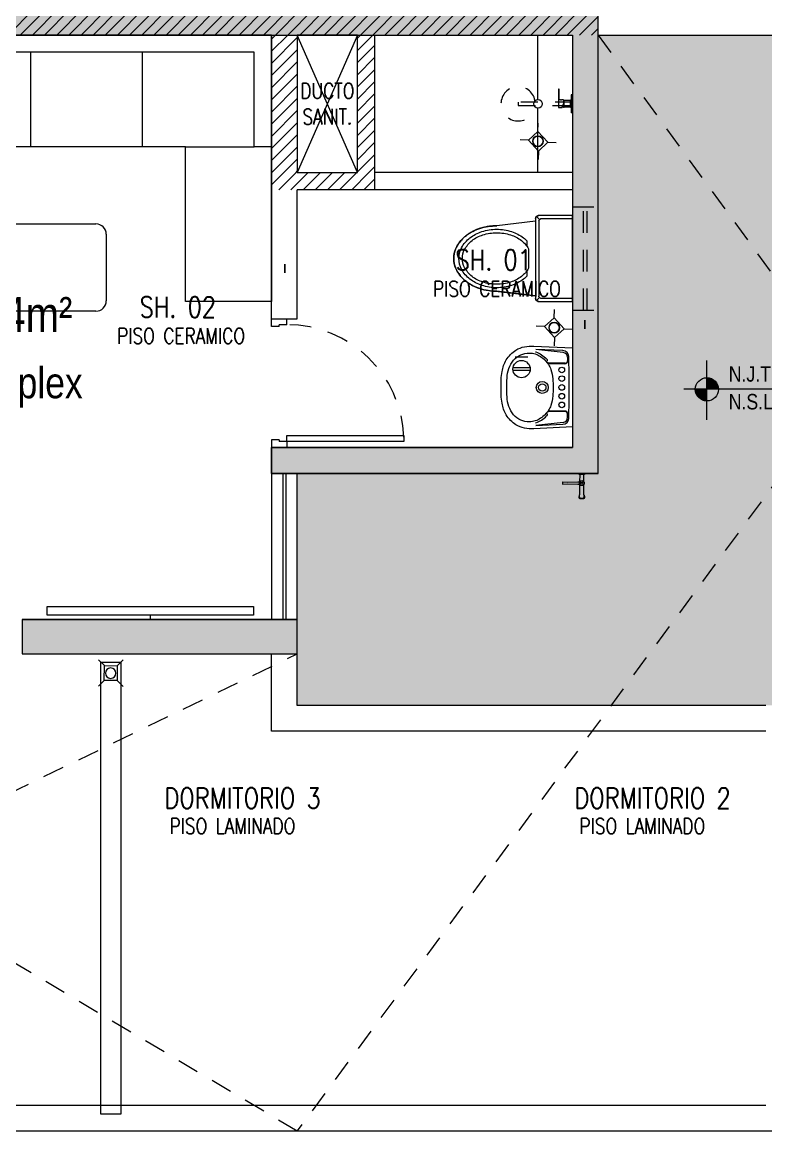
# Model space of a CAD drawing. Header units: millimetres. Extents: x 3738 to 3833, y 1327 to 1657.
# Drawn here: x 3812.22 to 3816.55, y 1382.21 to 1388.66 of the extents above; entities that cross this region are included whole.
import ezdxf
from ezdxf import colors
from ezdxf.entities.mleader import LeaderData, LeaderLine
from ezdxf.enums import TextEntityAlignment as Align
from ezdxf.math import Vec2, Vec3

# ---------------------------------------------------------------- set-up
doc = ezdxf.new("R2010")
doc.units = ezdxf.units.MM
doc.linetypes.add('HIDDEN2', pattern=[0.1875, 0.125, -0.0625])
doc.linetypes.add('X-REF_DP_Arquitectura$0$HIDDEN', pattern=[0.375, 0.25, -0.125])
doc.layers.get('0').update_dxf_attribs({"color": 251, "lineweight": 9})
for name, color, linetype, lineweight in [('A-07', 251, 'Continuous', 13), ('A-EST VIGAS', 251, 'HIDDEN2', 13), ('A-JARDIN', 251, 'Continuous', 13), ('A-LINEAS', 251, 'Continuous', 13), ('A-MOBILIARIO', 251, 'Continuous', 13), ('A-MURO BAJO', 251, 'Continuous', 13), ('A-MUROS', 251, 'Continuous', 13), ('A-NIVELES-NPT', 251, 'Continuous', 13), ('A-NUMERACIONDEP', 251, 'Continuous', 13), ('A-PROYECCIONES', 251, 'HIDDEN2', 13), ('A-SANITARIOS', 251, 'Continuous', 13), ('A-TEXTO-ACABADO PISO', 251, 'Continuous', 13), ('A-TEXTO-AMBIENTE', 251, 'Continuous', 13), ('A-VIDRIOS', 251, 'Continuous', 13), ('A-ÁREA TEXTO', 251, 'Continuous', 13), ('A_20_Estructuras', 251, 'Continuous', 13), ('A_30_DispositivosSanit', 251, 'Continuous', 13), ('A_30_Sanitarios', 251, 'Continuous', 13), ('A_50_TextoAmbiente', 251, 'Continuous', 13), ('A_50_TextoIndicaciones', 251, 'Continuous', 13), ('A_50_Vigas', 251, 'X-REF_DP_Arquitectura$0$HIDDEN', 13), ('A_60_HatchEstructuras', 251, 'Continuous', 13), ('DLP_MURO ALTO', 251, 'Continuous', 13), ('MURO CF 120', 251, 'Continuous', 13), ('MURO CF 60', 251, 'Continuous', 13)]:
    doc.layers.add(name, color=color, linetype=linetype, lineweight=lineweight)
doc.styles.add('R80', font='ARIALN.TTF', dxfattribs={"height": 2.03})
doc.styles.add('R80-100', font='ARIALN.TTF', dxfattribs={"height": 0.2032})
doc.styles.add('ROMANS', font='romans.shx', dxfattribs={"width": 0.8})
pattern_1 = [(45, (-21.67, -43.67528), (-0.03535534, 0.03535534), [])]

# ---------------------------------------------------------------- blocks, each defined once
blk = doc.blocks.new('EF-P13')
at = {"layer": 'A_60_HatchEstructuras'}
h = blk.add_hatch(color=256, dxfattribs=at)
h.dxf.hatch_style = 1
h.paths.add_polyline_path([(44, -3.25), (42.4, -3.25), (42.4, -3.45), (44, -3.45)])
h.paths.add_polyline_path([(44, -10.4), (42.4, -10.4), (42.4, -10.6), (44, -10.6)])
h.paths.add_polyline_path([(40, -5.3), (38.35, -5.3), (38.35, -3.2999), (38.2, -3.2999), (38.2, -6.85), (38.2, -7), (38.2, -10.5501), (38.35, -10.5501), (38.35, -8.55), (40, -8.55), (40, -7.9009), (39.8499, -7.9009), (39.8499, -8.4), (38.35, -8.4), (38.35, -5.45), (39.8499, -5.45), (39.8499, -5.9491), (40, -5.9491)])
h.paths.add_polyline_path([(45.75, -4.3), (43.85, -4.3), (43.85, -4.45), (45.6, -4.45), (45.6, -6.85), (38.4, -6.85), (38.4, -7), (45.6, -7), (45.6, -9.4), (43.85, -9.4), (43.85, -9.55), (45.75, -9.55)])
at = {"elevation": 0}
for points in [[(44.35, -7.8001), (44, -7)], [(44.35, -7), (44, -7.8001)]]:
    blk.add_lwpolyline(points, dxfattribs=at)
at = {"layer": 'A_20_Estructuras'}
for points in [[(45.75, -4.3), (43.85, -4.3), (43.85, -4.45), (45.6, -4.45), (45.6, -6.85), (38.4, -6.85), (38.4, -7), (45.6, -7), (45.6, -9.4), (43.85, -9.4), (43.85, -9.55), (45.75, -9.55)], [(44, -10.4), (42.4, -10.4), (42.4, -10.6), (44, -10.6)]]:
    blk.add_lwpolyline(points, close=True, dxfattribs=at)
at = {"layer": 'A_50_Vigas', "elevation": 0}
blk.add_lwpolyline([(44, -7), (44, -7.8001), (44.35, -7.8001), (44.35, -7)], dxfattribs=at)
at = {"layer": 'A_50_Vigas'}
for points in [[(44, -10.4), (44, -9.55)], [(38.35, -10.4001), (42.4, -10.4001)], [(38.35, -10.5501), (42.4, -10.5501)]]:
    blk.add_lwpolyline(points, dxfattribs=at)
blk = doc.blocks.new('_Dot')
at = {"color": 0, "linetype": 'ByBlock', "lineweight": -2}
blk.add_line((-0.5, 0), (-1, 0), dxfattribs=at)
at = {"color": 0, "linetype": 'ByBlock', "const_width": 0.5}
blk.add_lwpolyline([(-0.25, 0, 1), (0.25, 0, 1)], format="xyb", close=True, dxfattribs=at)
blk = doc.blocks.new('TEXTO AMBIENTES P11')
at = {"layer": 'A-TEXTO-ACABADO PISO', "char_height": 0.09, "attachment_point": 2, "rotation": 359.99998, "style": 'ROMANS'}
for s, insert in [('PISO CERAMICO', (45.1612, -8.4314)), ('PISO CERAMICO', (43.3244, -8.7055)), ('PISO LAMINADO', (43.623, -11.5569)), ('PISO LAMINADO', (46.0069, -11.5569))]:
    blk.add_mtext_dynamic_manual_height_columns(s, width=1.20225, gutter_width=12.5, heights=[0], dxfattribs=dict(at, insert=insert))
at = {"layer": 'A-TEXTO-AMBIENTE', "style": 'ROMANS', "width": 0.8}
for s, p in [('SH. 01', (45.1419, -8.3686)), ('SH. 02', (43.3049, -8.6427)), ('DORMITORIO 3', (43.6816, -11.4999)), ('DORMITORIO 2', (46.0659, -11.4999))]:
    blk.add_text(s, height=0.12, dxfattribs=at).set_placement(p, align=Align.CENTER)
blk = doc.blocks.new('TEXTO DUCTOS PT')
at = {"layer": 'A_50_TextoIndicaciones', "insert": (44.175, -7.4), "char_height": 0.09, "width": 0.4157, "attachment_point": 5, "style": 'ROMANS'}
blk.add_mtext('\\pxsm1,t16;DUCTO SANIT.', dxfattribs=at)
blk = doc.blocks.new('ducha marsano')
at = {"linetype": 'HIDDEN2', "ltscale": 0.5, "extrusion": (-4.9425e-10, -7.91123e-10, -1)}
for p, q in [((-0.01, 0), (0.01, 0)), ((0.01, 0), (0.01, -0.3155)), ((-0.0205, -0.08), (-0.0205, -0.0601)), ((-0.0155, -0.058), (-0.0157, -0.058)), ((-0.01, -0.3155), (-0.01, 0)), ((0.0225, -0.0515), (-0.0001, -0.0515)), ((0.0225, -0.0515), (0.0225, -0.0627)), ((0.021, -0.0815), (-0.019, -0.0815)), ((0.025, -0.0815), (0.021, -0.0815)), ((0.0225, -0.0682), (0.0225, -0.077)), ((0.0225, -0.077), (0.025, -0.077)), ((0.025, -0.077), (0.0771, -0.077)), ((0.0771, -0.0815), (0.025, -0.0815)), ((0.0771, -0.077), (0.0816, -0.077)), ((0.0816, -0.0815), (0.0771, -0.0815)), ((0.0816, -0.077), (0.082, -0.077)), ((0.082, -0.0815), (0.0816, -0.0815)), ((0.082, -0.077), (0.084, -0.077)), ((0.084, -0.0815), (0.082, -0.0815)), ((0.0855, -0.0785), (0.0855, -0.08)), ((0.01, -0.3155), (-0.01, -0.3155))]:
    blk.add_line(p, q, dxfattribs=at)
for centre, radius, start, end in [((-0.0004, -0.0462), 0.02, 323.95812, 354.92979), ((0.0004, -0.0462), 0.02, 185.07021, 195.2705), ((0.019, -0.08), 0.0015, 270, 360), ((-0.084, -0.0785), 0.0015, 90, 180), ((-0.084, -0.08), 0.0015, 180, 270), ((0, -0.3155), 0.1, 95.73917, 84.26083)]:
    blk.add_arc(centre, radius, start, end, dxfattribs=at)
at = {"linetype": 'HIDDEN2', "ltscale": 0.5, "extrusion": (-4.94252e-10, -7.91124e-10, -1)}
blk.add_ellipse((0, -0.0515), major_axis=(-0.0225, -0.0095), ratio=0.001448, start_param=0.425436, end_param=1.567366, dxfattribs=at)
at = {"linetype": 'HIDDEN2', "ltscale": 0.5}
for points, degree in [([(-0.0305, 0), (0, 0), (0.0305, 0)], 2), ([(0.0305, 0), (0.0415, 0), (0.0525, 0)], 2), ([(0.0525, 0), (0.0525, -0.0038), (0.0525, -0.0075)], 2), ([(-0.0525, 0), (-0.0525, -0.0038), (-0.0525, -0.0075)], 2), ([(-0.0525, 0), (-0.0415, 0), (-0.0305, 0)], 2), ([(-0.0525, -0.0075), (-0.0525, -0.0075), (-0.0525, -0.0075)], 2), ([(0.0305, -0.008), (0, -0.008), (-0.0305, -0.008)], 2), ([(-0.0215, -0.008), (-0.0215, -0.0093), (-0.0215, -0.0105)], 2), ([(-0.021, -0.011), (-0.007, -0.011), (0.007, -0.011), (0.021, -0.011)], 3), ([(-0.02, -0.011), (-0.02, -0.0294), (-0.02, -0.0477)], 2), ([(-0.0197, -0.048), (0, -0.048), (0.0197, -0.048)], 2), ([(0.02, -0.011), (0.02, -0.0294), (0.02, -0.0477)], 2), ([(0.0215, -0.008), (0.0215, -0.0093), (0.0215, -0.0105)], 2)]:
    blk.add_open_spline(points, degree=degree, dxfattribs=at)
for points, weights in [([(-0.0525, -0.0075), (-0.0525, -0.0075), (-0.0525, -0.0075)], [1, 0.990847086912, 0.982266230892]), ([(-0.052, -0.008), (-0.0525, -0.008), (-0.0525, -0.0075)], [1, 0.707106781193, 1]), ([(-0.0215, -0.0105), (-0.0215, -0.011), (-0.021, -0.011)], [1, 0.70710678154, 1]), ([(-0.02, -0.0477), (-0.02, -0.048), (-0.0197, -0.048)], [1, 0.707106780138, 1]), ([(0.02, -0.0477), (0.02, -0.048), (0.0197, -0.048)], [1, 0.707106779703, 1]), ([(0.0211, -0.011), (0.0211, -0.011), (0.021, -0.011)], [1, 0.992411795776, 1]), ([(0.052, -0.008), (0.0521, -0.008), (0.0521, -0.008)], [1, 0.992411795771, 1])]:
    blk.add_rational_spline(points, weights, degree=2, dxfattribs=at)
for points, knots in [([(-0.0305, -0.008), (-0.0332, -0.008), (-0.0374, -0.008), (-0.0424, -0.008), (-0.0458, -0.008), (-0.0486, -0.008), (-0.0512, -0.008), (-0.052, -0.008), (-0.052, -0.008)], [0, 0, 0, 0, 8.104572, 12.495263, 16.885954, 21.276645, 25.667336, 33.771908, 33.771908, 33.771908, 33.771908]), ([(0.0225, -0.0682), (0.0225, -0.0682), (0.0225, -0.0682), (0.0225, -0.0679), (0.0224, -0.0677), (0.0224, -0.0672), (0.0224, -0.0669), (0.0223, -0.0662), (0.0223, -0.0658), (0.0223, -0.0652), (0.0223, -0.0648), (0.0224, -0.0641), (0.0224, -0.0638), (0.0224, -0.0633), (0.0225, -0.0631), (0.0225, -0.0628), (0.0225, -0.0627), (0.0225, -0.0627)], [0.4148436, 0.4148436, 0.4148436, 0.4148436, 0.5185541, 0.5185541, 0.6222645, 0.6222645, 0.7259759, 0.7259759, 0.8296873, 0.8296873, 0.9333987, 0.9333987, 1.03711, 1.03711, 1.1408205, 1.1408205, 1.2445309, 1.2445309, 1.2445309, 1.2445309]), ([(0.052, -0.008), (0.052, -0.008), (0.0512, -0.008), (0.0486, -0.008), (0.0458, -0.008), (0.0424, -0.008), (0.0374, -0.008), (0.0332, -0.008), (0.0305, -0.008)], [0, 0, 0, 0, 8.104572, 12.495263, 16.885954, 21.276645, 25.667336, 33.771908, 33.771908, 33.771908, 33.771908])]:
    blk.add_open_spline(points, degree=3, knots=knots, dxfattribs=at)
for points, weights, degree, knots in [([(0.0211, -0.011), (0.0211, -0.011), (0.0211, -0.011), (0.0211, -0.011), (0.0214, -0.0109), (0.0215, -0.0107), (0.0215, -0.0105)], [0.918641037743, 0.918640949346, 0.918640860949, 0.918640772552, 0.789223156395, 0.789223156395, 0.918640772552], 3, [0.1238988, 0.1238988, 0.1238988, 0.1238988, 0.1238993, 0.1238993, 0.1238993, 0.78603, 0.78603, 0.78603, 0.78603]), ([(0.0521, -0.008), (0.0521, -0.008), (0.0521, -0.008), (0.0525, -0.0079), (0.0525, -0.0075)], [0.918641037749, 0.918640905153, 0.918640772558, 0.724517853988, 0.918640772558], 2, [0.1238988, 0.1238988, 0.1238988, 0.1238993, 0.1238993, 0.7860311, 0.7860311, 0.7860311])]:
    blk.add_rational_spline(points, weights, degree=degree, knots=knots, dxfattribs=at)
blk = doc.blocks.new('SIFON JET_PLANTA')
for p, q in [((-0.215, 0.2181, 0), (-0.44, 0.19, 0)), ((-0.215, -0.23, 0), (-0.215, 0.23, 0)), ((-0.2091, 0.2441, 0), (-0.1921, 0.2271, 0)), ((-0.195, 0.25, 0), (0, 0.25, 0)), ((-0.195, -0.22, 0), (-0.195, 0.22, 0)), ((-0.185, 0.23, 0), (0, 0.23, 0)), ((0, 0.25, 0), (0, -0.25, 0)), ((-0.265, 0.0718, 0), (-0.265, 0.1028, 0)), ((-0.255, -0.0562, 0), (-0.255, 0.0562, 0)), ((-0.265, -0.1028, 0), (-0.265, -0.0718, 0)), ((-0.215, -0.2181, 0), (-0.44, -0.19, 0)), ((-0.2091, -0.2441, 0), (-0.1921, -0.2271, 0)), ((0, -0.25, 0), (-0.195, -0.25, 0)), ((0, -0.23, 0), (-0.185, -0.23, 0))]:
    blk.add_line(p, q)
at = {"extrusion": (-2.64698e-23, 6.61744e-24, -1)}
for p, q in [((-0.4322, 0.191, 0), (-0.215, 0.2181, 0)), ((-0.215, 0.2278, 0), (-0.2149, 0.2323, 0)), ((-0.215, 0.2234, 0), (-0.215, 0.2278, 0)), ((-0.215, 0.2181, 0), (-0.215, 0.2234, 0)), ((-0.2149, 0.2323, 0), (-0.2142, 0.2356, 0)), ((-0.2142, 0.2356, 0), (-0.2129, 0.239, 0)), ((-0.2129, 0.239, 0), (-0.211, 0.2419, 0)), ((-0.211, 0.2419, 0), (-0.2091, 0.2441, 0)), ((-0.2091, 0.2441, 0), (-0.2077, 0.2455, 0)), ((-0.2077, 0.2455, 0), (-0.2055, 0.247, 0)), ((-0.2055, 0.247, 0), (-0.2007, 0.2492, 0)), ((-0.2007, 0.2492, 0), (-0.195, 0.25, 0)), ((-0.195, 0.25, 0), (-0.195, 0.25, 0)), ((-0.195, 0.25, 0), (-0.1605, 0.25, 0)), ((-0.1605, 0.25, 0), (-0.0975, 0.25, 0)), ((-0.0975, 0.25, 0), (-0.0323, 0.25, 0)), ((-0.0323, 0.25, 0), (0, 0.25, 0)), ((0, 0.25, 0), (0, -0.25, 0)), ((-0.6251, 0.1276, 0), (-0.6206, 0.1314, 0)), ((-0.6206, 0.1314, 0), (-0.6168, 0.1344, 0)), ((-0.6168, 0.1344, 0), (-0.6106, 0.1389, 0)), ((-0.6106, 0.1389, 0), (-0.6061, 0.142, 0)), ((-0.6061, 0.142, 0), (-0.6, 0.1461, 0)), ((-0.6, 0.1461, 0), (-0.5963, 0.1484, 0)), ((-0.5963, 0.1484, 0), (-0.5908, 0.1517, 0)), ((-0.5908, 0.1517, 0), (-0.5862, 0.1543, 0)), ((-0.5862, 0.1543, 0), (-0.5794, 0.158, 0)), ((-0.5794, 0.158, 0), (-0.5693, 0.1629, 0)), ((-0.5693, 0.1629, 0), (-0.5517, 0.1703, 0)), ((-0.5517, 0.1703, 0), (-0.5465, 0.1722, 0)), ((-0.5465, 0.1722, 0), (-0.5385, 0.1749, 0)), ((-0.5385, 0.1749, 0), (-0.5346, 0.176, 0)), ((-0.5346, 0.176, 0), (-0.5265, 0.1784, 0)), ((-0.5265, 0.1784, 0), (-0.5216, 0.1797, 0)), ((-0.5216, 0.1797, 0), (-0.5148, 0.1813, 0)), ((-0.5148, 0.1813, 0), (-0.5079, 0.1829, 0)), ((-0.5079, 0.1829, 0), (-0.5016, 0.1842, 0)), ((-0.5016, 0.1842, 0), (-0.4865, 0.1867, 0)), ((-0.4865, 0.1867, 0), (-0.4763, 0.188, 0)), ((-0.4763, 0.188, 0), (-0.4726, 0.1884, 0)), ((-0.4726, 0.1884, 0), (-0.4636, 0.1892, 0)), ((-0.4636, 0.1892, 0), (-0.4549, 0.1897, 0)), ((-0.4549, 0.1897, 0), (-0.449, 0.1899, 0)), ((-0.449, 0.1899, 0), (-0.44, 0.19, 0)), ((-0.44, 0.19, 0), (-0.4322, 0.191, 0)), ((-0.6779, 0.0582, 0), (-0.6745, 0.0655, 0)), ((-0.6745, 0.0655, 0), (-0.6722, 0.0699, 0)), ((-0.6745, 0.0655, 0), (-0.6745, 0.0655, 0)), ((-0.6722, 0.0699, 0), (-0.6705, 0.0728, 0)), ((-0.6705, 0.0728, 0), (-0.669, 0.0755, 0)), ((-0.669, 0.0755, 0), (-0.6672, 0.0785, 0)), ((-0.6672, 0.0785, 0), (-0.665, 0.082, 0)), ((-0.665, 0.082, 0), (-0.6634, 0.0845, 0)), ((-0.6634, 0.0845, 0), (-0.6611, 0.088, 0)), ((-0.6611, 0.088, 0), (-0.657, 0.0936, 0)), ((-0.657, 0.0936, 0), (-0.6534, 0.0984, 0)), ((-0.657, 0.0936, 0), (-0.657, 0.0936, 0)), ((-0.6534, 0.0984, 0), (-0.6503, 0.1023, 0)), ((-0.6534, 0.0984, 0), (-0.6534, 0.0984, 0)), ((-0.6503, 0.1023, 0), (-0.6453, 0.108, 0)), ((-0.6453, 0.108, 0), (-0.6386, 0.1152, 0)), ((-0.6386, 0.1152, 0), (-0.6326, 0.121, 0)), ((-0.6326, 0.121, 0), (-0.6299, 0.1235, 0)), ((-0.6299, 0.1235, 0), (-0.6251, 0.1276, 0)), ((-0.69, 0, 0), (-0.6899, 0.0044, 0)), ((-0.6899, 0.0044, 0), (-0.6897, 0.0096, 0)), ((-0.6897, 0.0096, 0), (-0.6893, 0.014, 0)), ((-0.6893, 0.014, 0), (-0.6887, 0.0194, 0)), ((-0.6887, 0.0194, 0), (-0.6881, 0.0236, 0)), ((-0.6881, 0.0236, 0), (-0.6872, 0.0284, 0)), ((-0.6881, 0.0236, 0), (-0.6881, 0.0236, 0)), ((-0.6872, 0.0284, 0), (-0.6867, 0.031, 0)), ((-0.6867, 0.031, 0), (-0.6855, 0.0361, 0)), ((-0.6855, 0.0361, 0), (-0.6838, 0.0421, 0)), ((-0.6855, 0.0361, 0), (-0.6855, 0.0361, 0)), ((-0.6838, 0.0421, 0), (-0.6819, 0.048, 0)), ((-0.6838, 0.0421, 0), (-0.6838, 0.0421, 0)), ((-0.6819, 0.048, 0), (-0.6804, 0.0521, 0)), ((-0.6804, 0.0521, 0), (-0.6793, 0.0547, 0)), ((-0.6793, 0.0547, 0), (-0.6779, 0.0582, 0)), ((-0.6899, -0.0065, 0), (-0.69, 0, 0)), ((-0.6896, -0.0111, 0), (-0.6899, -0.0065, 0)), ((-0.6891, -0.0164, 0), (-0.6896, -0.0111, 0)), ((-0.6881, -0.0232, 0), (-0.6891, -0.0164, 0)), ((-0.6876, -0.0264, 0), (-0.6881, -0.0232, 0)), ((-0.687, -0.0296, 0), (-0.6876, -0.0264, 0)), ((-0.6864, -0.0321, 0), (-0.687, -0.0296, 0)), ((-0.6855, -0.0361, 0), (-0.6864, -0.0321, 0)), ((-0.6838, -0.0419, 0), (-0.6855, -0.0361, 0)), ((-0.6827, -0.0457, 0), (-0.6838, -0.0419, 0)), ((-0.6814, -0.0492, 0), (-0.6827, -0.0457, 0)), ((-0.6803, -0.0522, 0), (-0.6814, -0.0492, 0)), ((-0.6792, -0.0551, 0), (-0.6803, -0.0522, 0)), ((-0.6779, -0.0581, 0), (-0.6792, -0.0551, 0)), ((-0.677, -0.0602, 0), (-0.6779, -0.0581, 0)), ((-0.6751, -0.0642, 0), (-0.677, -0.0602, 0)), ((-0.6722, -0.0699, 0), (-0.6751, -0.0642, 0)), ((-0.6706, -0.0727, 0), (-0.6722, -0.0699, 0)), ((-0.6679, -0.0774, 0), (-0.6706, -0.0727, 0)), ((-0.6646, -0.0826, 0), (-0.6679, -0.0774, 0)), ((-0.6623, -0.0862, 0), (-0.6646, -0.0826, 0)), ((-0.6599, -0.0897, 0), (-0.6623, -0.0862, 0)), ((-0.6554, -0.0958, 0), (-0.6599, -0.0897, 0)), ((-0.6494, -0.1032, 0), (-0.6554, -0.0958, 0)), ((-0.6458, -0.1074, 0), (-0.6494, -0.1032, 0)), ((-0.64, -0.1137, 0), (-0.6458, -0.1074, 0)), ((-0.6379, -0.1158, 0), (-0.64, -0.1137, 0)), ((-0.6347, -0.119, 0), (-0.6379, -0.1158, 0)), ((-0.6335, -0.1201, 0), (-0.6347, -0.119, 0)), ((-0.6347, -0.119, 0), (-0.6347, -0.119, 0)), ((-0.6318, -0.1217, 0), (-0.6335, -0.1201, 0)), ((-0.6305, -0.123, 0), (-0.6318, -0.1217, 0)), ((-0.6318, -0.1217, 0), (-0.6318, -0.1217, 0)), ((-0.6288, -0.1244, 0), (-0.6305, -0.123, 0)), ((-0.6276, -0.1255, 0), (-0.6288, -0.1244, 0)), ((-0.6262, -0.1268, 0), (-0.6276, -0.1255, 0)), ((-0.6245, -0.1281, 0), (-0.6262, -0.1268, 0)), ((-0.6235, -0.1291, 0), (-0.6245, -0.1281, 0)), ((-0.6245, -0.1281, 0), (-0.6245, -0.1281, 0)), ((-0.6223, -0.13, 0), (-0.6235, -0.1291, 0)), ((-0.6215, -0.1307, 0), (-0.6223, -0.13, 0)), ((-0.6204, -0.1315, 0), (-0.6215, -0.1307, 0)), ((-0.6193, -0.1324, 0), (-0.6204, -0.1315, 0)), ((-0.6179, -0.1335, 0), (-0.6193, -0.1324, 0)), ((-0.6168, -0.1344, 0), (-0.6179, -0.1335, 0)), ((-0.6153, -0.1355, 0), (-0.6168, -0.1344, 0)), ((-0.6142, -0.1363, 0), (-0.6153, -0.1355, 0)), ((-0.612, -0.1379, 0), (-0.6142, -0.1363, 0)), ((-0.6086, -0.1403, 0), (-0.612, -0.1379, 0)), ((-0.607, -0.1415, 0), (-0.6086, -0.1403, 0)), ((-0.6058, -0.1422, 0), (-0.607, -0.1415, 0)), ((-0.6039, -0.1435, 0), (-0.6058, -0.1422, 0)), ((-0.602, -0.1448, 0), (-0.6039, -0.1435, 0)), ((-0.6004, -0.1458, 0), (-0.602, -0.1448, 0)), ((-0.5987, -0.1469, 0), (-0.6004, -0.1458, 0)), ((-0.5964, -0.1483, 0), (-0.5987, -0.1469, 0)), ((-0.595, -0.1492, 0), (-0.5964, -0.1483, 0)), ((-0.5936, -0.15, 0), (-0.595, -0.1492, 0)), ((-0.5918, -0.1511, 0), (-0.5936, -0.15, 0)), ((-0.5896, -0.1524, 0), (-0.5918, -0.1511, 0)), ((-0.5871, -0.1538, 0), (-0.5896, -0.1524, 0)), ((-0.5833, -0.1559, 0), (-0.5871, -0.1538, 0)), ((-0.5781, -0.1587, 0), (-0.5833, -0.1559, 0)), ((-0.5759, -0.1598, 0), (-0.5781, -0.1587, 0)), ((-0.5738, -0.1608, 0), (-0.5759, -0.1598, 0)), ((-0.5702, -0.1625, 0), (-0.5738, -0.1608, 0)), ((-0.5675, -0.1637, 0), (-0.5702, -0.1625, 0)), ((-0.5659, -0.1645, 0), (-0.5675, -0.1637, 0)), ((-0.5644, -0.1652, 0), (-0.5659, -0.1645, 0)), ((-0.5614, -0.1664, 0), (-0.5644, -0.1652, 0)), ((-0.5598, -0.1671, 0), (-0.5614, -0.1664, 0)), ((-0.5568, -0.1683, 0), (-0.5598, -0.1671, 0)), ((-0.5543, -0.1693, 0), (-0.5568, -0.1683, 0)), ((-0.551, -0.1706, 0), (-0.5543, -0.1693, 0)), ((-0.5491, -0.1713, 0), (-0.551, -0.1706, 0)), ((-0.5465, -0.1722, 0), (-0.5491, -0.1713, 0)), ((-0.5449, -0.1728, 0), (-0.5465, -0.1722, 0)), ((-0.5428, -0.1735, 0), (-0.5449, -0.1728, 0)), ((-0.5412, -0.174, 0), (-0.5428, -0.1735, 0)), ((-0.5385, -0.1749, 0), (-0.5412, -0.174, 0)), ((-0.5352, -0.1759, 0), (-0.5385, -0.1749, 0)), ((-0.5385, -0.1749, 0), (-0.5385, -0.1749, 0)), ((-0.5321, -0.1768, 0), (-0.5352, -0.1759, 0)), ((-0.5296, -0.1775, 0), (-0.5321, -0.1768, 0)), ((-0.5267, -0.1783, 0), (-0.5296, -0.1775, 0)), ((-0.5238, -0.1791, 0), (-0.5267, -0.1783, 0)), ((-0.5267, -0.1783, 0), (-0.5267, -0.1783, 0)), ((-0.5217, -0.1796, 0), (-0.5238, -0.1791, 0)), ((-0.5177, -0.1807, 0), (-0.5217, -0.1796, 0)), ((-0.5151, -0.1813, 0), (-0.5177, -0.1807, 0)), ((-0.5118, -0.1821, 0), (-0.5151, -0.1813, 0)), ((-0.5094, -0.1826, 0), (-0.5118, -0.1821, 0)), ((-0.5066, -0.1832, 0), (-0.5094, -0.1826, 0)), ((-0.5022, -0.184, 0), (-0.5066, -0.1832, 0)), ((-0.4974, -0.1849, 0), (-0.5022, -0.184, 0)), ((-0.495, -0.1854, 0), (-0.4974, -0.1849, 0)), ((-0.4974, -0.1849, 0), (-0.4974, -0.1849, 0)), ((-0.4936, -0.1856, 0), (-0.495, -0.1854, 0)), ((-0.4916, -0.1859, 0), (-0.4936, -0.1856, 0)), ((-0.4884, -0.1864, 0), (-0.4916, -0.1859, 0)), ((-0.4862, -0.1867, 0), (-0.4884, -0.1864, 0)), ((-0.4824, -0.1872, 0), (-0.4862, -0.1867, 0)), ((-0.4812, -0.1874, 0), (-0.4824, -0.1872, 0)), ((-0.4785, -0.1877, 0), (-0.4812, -0.1874, 0)), ((-0.4761, -0.188, 0), (-0.4785, -0.1877, 0)), ((-0.4735, -0.1883, 0), (-0.4761, -0.188, 0)), ((-0.4695, -0.1887, 0), (-0.4735, -0.1883, 0)), ((-0.4651, -0.189, 0), (-0.4695, -0.1887, 0)), ((-0.4639, -0.1891, 0), (-0.4651, -0.189, 0)), ((-0.4651, -0.189, 0), (-0.4651, -0.189, 0)), ((-0.4619, -0.1893, 0), (-0.4639, -0.1891, 0)), ((-0.4592, -0.1894, 0), (-0.4619, -0.1893, 0)), ((-0.4568, -0.1896, 0), (-0.4592, -0.1894, 0)), ((-0.455, -0.1897, 0), (-0.4568, -0.1896, 0)), ((-0.4518, -0.1898, 0), (-0.455, -0.1897, 0)), ((-0.449, -0.1899, 0), (-0.4518, -0.1898, 0)), ((-0.4467, -0.1899, 0), (-0.449, -0.1899, 0)), ((-0.4428, -0.19, 0), (-0.4467, -0.1899, 0)), ((-0.44, -0.19, 0), (-0.4428, -0.19, 0)), ((-0.215, -0.2181, 0), (-0.44, -0.19, 0)), ((-0.215, -0.227, 0), (-0.215, -0.2181, 0)), ((-0.215, -0.23, 0), (-0.215, -0.227, 0)), ((-0.2147, -0.2335, 0), (-0.215, -0.23, 0)), ((-0.2138, -0.2369, 0), (-0.2147, -0.2335, 0)), ((-0.2126, -0.2395, 0), (-0.2138, -0.2369, 0)), ((-0.2138, -0.2369, 0), (-0.2138, -0.2369, 0)), ((-0.2108, -0.2423, 0), (-0.2126, -0.2395, 0)), ((-0.2126, -0.2395, 0), (-0.2126, -0.2395, 0)), ((-0.2091, -0.2441, 0), (-0.2108, -0.2423, 0)), ((-0.2108, -0.2423, 0), (-0.2108, -0.2423, 0)), ((-0.2108, -0.2423, 0), (-0.2108, -0.2423, 0)), ((-0.209, -0.244, 0), (-0.2091, -0.2441, 0)), ((-0.2067, -0.2462, 0), (-0.209, -0.244, 0)), ((-0.209, -0.244, 0), (-0.209, -0.244, 0)), ((-0.2029, -0.2484, 0), (-0.2067, -0.2462, 0)), ((-0.2067, -0.2462, 0), (-0.2067, -0.2462, 0)), ((-0.1995, -0.2495, 0), (-0.2029, -0.2484, 0)), ((-0.2029, -0.2484, 0), (-0.2029, -0.2484, 0)), ((-0.195, -0.25, 0), (-0.1995, -0.2495, 0)), ((0, -0.25, 0), (-0.195, -0.25, 0))]:
    blk.add_line(p, q, dxfattribs=at)
at = {"elevation": 0}
for points in [[(-0.265, 0.1028, 0.0362), (-0.2844, 0.1202, 0.08725), (-0.3535, 0.1565, 0.077598), (-0.44, 0.17, 0.077598), (-0.5265, 0.1565, 0.08725), (-0.5956, 0.1202, 0.105601), (-0.6443, 0.0627, 0.12364), (-0.66, 0, 0.12364), (-0.6443, -0.0627, 0.105601), (-0.5956, -0.1202, 0.08725), (-0.5265, -0.1565, 0.077598), (-0.44, -0.17, 0.077598)], [(-0.255, 0.0562, 0.100268), (-0.2967, 0.1044, 0.08725), (-0.3596, 0.1374, 0.077598), (-0.44, 0.15, 0.077598), (-0.5204, 0.1374, 0.08725), (-0.5833, 0.1044, 0.105601), (-0.6266, 0.0532, 0.12364), (-0.64, 0, 0.12364), (-0.6266, -0.0532, 0.105601), (-0.5833, -0.1044, 0.08725), (-0.5204, -0.1374, 0.077598), (-0.44, -0.15, 0.077598)], [(-0.44, -0.15, 0.077598), (-0.3596, -0.1374, 0.08725), (-0.2967, -0.1044, 0.100268), (-0.255, -0.0562, 0.12364)], [(-0.44, -0.17, 0.077598), (-0.3535, -0.1565, 0.08725), (-0.2844, -0.1202, 0.0362), (-0.265, -0.1028, 0.12364)]]:
    blk.add_lwpolyline(points, format="xyb", dxfattribs=at)
for centre, radius, start, end in [((-0.195, 0.23, 0), 0.02, 90, 180), ((-0.185, 0.22, 0), 0.01, 90, 180), ((-0.4939, -0.0273, 0), 0.203, 127.23483, 151.40883), ((-0.4613, -0.0702, 0), 0.257, 107.47412, 127.23483), ((-0.44, -0.1379, 0), 0.3279, 90, 107.47412), ((-0.544, 0, 0), 0.146, 151.40883, 180), ((-0.544, 0, 0), 0.146, 180, 208.59117), ((-0.4939, 0.0273, 0), 0.203, 208.59117, 232.76517), ((-0.4613, 0.0702, 0), 0.257, 232.76517, 252.52588), ((-0.44, 0.1379, 0), 0.3279, 252.52588, 270), ((-0.195, -0.23, 0), 0.02, 180, 270), ((-0.185, -0.22, 0), 0.01, 180, 270)]:
    blk.add_arc(centre, radius, start, end)
blk = doc.blocks.new('BOWL-ITALGRIF_VARADERO_01')
for p, q in [((-0.2032, -0.1971), (-0.2208, -0.038)), ((0.2032, -0.1971), (0.2208, -0.038)), ((-0.1404, -0.2077), (-0.1424, -0.1083)), ((-0.1375, -0.205), (-0.1375, -0.1117)), ((0.1375, -0.205), (0.1375, -0.1117)), ((0.1404, -0.2077), (0.1424, -0.1083)), ((-0.1753, -0.222), (-0.1544, -0.222)), ((0.1753, -0.222), (0.1544, -0.222))]:
    blk.add_line(p, q)
for points in [[(-0.0917, 0.1589, -0.02989), (-0.0456, 0.1646, -0.007822), (0.0456, 0.1646, -0.02989), (0.0918, 0.1589, -0.091737), (0.1601, 0.1343, -0.112496), (0.2175, 0.0792, -0.147885), (0.2402, -0.0257), (0.23, -0.25), (-0.23, -0.25), (-0.2402, -0.0257, -0.147885), (-0.2175, 0.0792, -0.112496), (-0.1601, 0.1343, -0.091737)], [(-0.0496, -0.1363, -0.062677), (-0.1048, -0.1249, -0.110639), (-0.1576, -0.091, -0.120976), (-0.195, -0.0344, -0.061198), (-0.2, 0, -0.21707), (-0.1593, 0.092, -0.174983), (-0.0545, 0.1298, -0.010618), (0, 0.131, -0.010618), (0.0545, 0.1298, -0.174983), (0.1593, 0.092, -0.21707), (0.2, 0, -0.061198), (0.195, -0.0344, -0.120976), (0.1576, -0.091, -0.110639), (0.1048, -0.1249, -0.062677), (0.0496, -0.1363, -0.017583), (0, -0.138, -0.017583)]]:
    blk.add_lwpolyline(points, format="xyb", close=True)
for points in [[(-0.2216, -0.0381), (-0.2145, -0.1954, 0.390823), (-0.1807, -0.2288, 0.017524), (0.1807, -0.2288, 0.390823), (0.2145, -0.1954), (0.2216, -0.0381)], [(-0.2072, -0.035, 0.005), (-0.2064, -0.038, 0.121292), (-0.166, -0.0996, 0.007977), (-0.1624, -0.1031)], [(0.2072, -0.035, -0.005), (0.2064, -0.038, -0.121292), (0.166, -0.0996, -0.007977), (0.1624, -0.1031)]]:
    blk.add_lwpolyline(points, format="xyb")
for centre, radius in [((0, -0.075), 0.035), ((0, -0.075), 0.0215), ((-0.1015, -0.1885), 0.0165), ((-0.051, -0.1885), 0.0165), ((0, -0.1885), 0.0165), ((0.051, -0.1885), 0.0165), ((0.1015, -0.1885), 0.0165)]:
    blk.add_circle(centre, radius)
for centre, radius, start, end in [((-0.1583, -0.0987), 0.006, 226.64309, 46.64309), ((-0.1404, -0.1083), 0.002, 54.36186, 181.13739), ((-0.1355, -0.1117), 0.002, 56.71088, 180), ((0.1048, -0.1249), 9.094947017729287e-16, 0, 217.6714), ((0.1355, -0.1117), 0.002, 0, 123.28912), ((0.1404, -0.1083), 0.002, 358.86261, 125.63814), ((0.1583, -0.0987), 0.006, 133.35691, 313.35691), ((-0.1753, -0.194), 0.028, 186.31112, 270), ((-0.1545, -0.205), 0.017, 270, 0), ((-0.1544, -0.208), 0.014, 270, 1.13739), ((0.1545, -0.205), 0.017, 180, 270), ((0.1544, -0.208), 0.014, 178.86261, 270), ((0.1753, -0.194), 0.028, 270, 353.68888)]:
    blk.add_arc(centre, radius, start, end)
blk = doc.blocks.new('*U281')
for p, q in [((0.01, 0.705), (0.01, 0.75)), ((0.1, 0.715), (0.055, 0.715)), ((0.055, 0.705), (0.055, 0.715)), ((0.1, 0.715), (0.1, 0.75)), ((0.055, 0.705), (0.01, 0.705)), ((0.055, 0.045), (0.01, 0.045)), ((0.01, 0.045), (0.01, 0)), ((0.055, 0.045), (0.055, 0.035)), ((0.1, 0.035), (0.055, 0.035)), ((0.1, 0.035), (0.1, 0))]:
    blk.add_line(p, q)
blk.add_lwpolyline([(0.78, 0.07), (0.78, 0.035), (0.1, 0.035), (0.1, 0.07)], close=True)
at = {"color": 7, "linetype": 'HIDDEN2'}
blk.add_arc((0.0996, 0.0341), 0.6809, 2.23015, 89.96723, dxfattribs=at)
blk = doc.blocks.new('A$C67C01FD6')
blk.add_line((0.025, 0), (0, 0))
blk.add_lwpolyline([(0.025, 0.6), (0.075, 0.6), (0.075, -0.6), (0.025, -0.6), (0.025, 0.6)])
blk = doc.blocks.new('MESA CENTRO')
for p, q in [((-0.1937, 0), (0.1937, 0)), ((-0.2537, -0.9421), (-0.2537, -0.06)), ((0.2537, -0.06), (0.2537, -0.9421)), ((0.1937, -1.0021), (-0.1937, -1.0021))]:
    blk.add_line(p, q)
for centre, start, end in [((-0.1937, -0.06), 90, 180), ((0.1937, -0.06), 0, 90), ((-0.1937, -0.9421), 180, 270), ((0.1937, -0.9421), 270, 0)]:
    blk.add_arc(centre, 0.06, start, end)
blk = doc.blocks.new('SOFA SEC')
for p, q in [((0, 0.65), (0.1, 0.65)), ((0.1, 0.65), (0.1, 0.1)), ((0.5, 0.65), (0.1, 0.65)), ((0.75, 0.65), (0.75, 0.1)), ((1.4, 0.65), (1.4, 0.1)), ((0.1, 0.1), (2.05, 0.1))]:
    blk.add_line(p, q)
blk.add_lwpolyline([(0.5, 1.55), (0.5, 0.65), (2.05, 0.65), (2.05, 0), (0, 0), (0, 1.55)], close=True)
blk = doc.blocks.new('Grifo_Jardin_Planta')
for points in [[(-0.016, 0.1319), (-0.016, 0.1386, -0.414214), (-0.006, 0.1486), (0.006, 0.1486, -0.414214), (0.016, 0.1386), (0.016, 0.1352)], [(-0.016, 0.1352), (-0.016, 0.1319, 0.221072), (-0.0125, 0.1242, 0.221072)], [(-0.0125, 0.1242), (-0.0125, 0.1386, -0.414214), (-0.006, 0.145), (0.006, 0.145, -0.414214), (0.0125, 0.1386), (0.0125, 0.1242)], [(0.0125, 0.1239, 0.197148), (0.016, 0.1319), (0.016, 0.1352)], [(0.013, 0.0504), (0.0144, 0.0504, -0.041781), (0.0146, 0.0504), (0.0237, 0.0504), (0.0837, 0.0528), (0.1102, 0.0504, 0.414214), (0.1121, 0.0524), (0.1121, 0.0602, 0.414214), (0.1102, 0.0621), (0.0837, 0.0598), (0.0237, 0.0621), (0.0146, 0.0621, -0.056016), (0.0143, 0.0622), (0.0129, 0.0622)]]:
    blk.add_lwpolyline(points, format="xyb")
for points in [[(-0.0125, 0.1242), (-0.0125, 0.063)], [(0.0125, 0.063), (0.0125, 0.1239)], [(-0.0125, 0.0493), (-0.0125, 0.0067)], [(0.0125, 0.0067), (0.0125, 0.0493)]]:
    blk.add_lwpolyline(points)
blk.add_lwpolyline([(-0.016, 0.0067), (0.016, 0.0067), (0.016, 0), (-0.016, 0)], close=True)
for radius in [0.0143, 0.00672, 0.00563]:
    blk.add_circle((0, 0.0562), radius)
blk = doc.blocks.new('DPTO 65_D2')
at = {"layer": 'A-EST VIGAS'}
for p, q in [((-5.7501, 1.6, 0), (-5.9001, 1.6)), ((-5.8351, 1.6, 0), (-5.8351, 1, 0)), ((-5.8151, 1.6, 0), (-5.8151, 1, 0)), ((-5.7501, 1, 0), (-5.9001, 1))]:
    blk.add_line(p, q, dxfattribs=at)
at = {"layer": 'A-LINEAS'}
for p, q in [((-5.5501, 0.8), (-5.5501, 0.425)), ((-4.5001, 0.8), (-4.1501, 0)), ((-4.5001, 0), (-4.1501, 0.8)), ((-5.5501, 0.375), (-5.5501, 0))]:
    blk.add_line(p, q, dxfattribs=at)
blk.add_circle((-5.5501, 0.4, 0), 0.025, dxfattribs=at)
at = {"layer": 'A-MURO BAJO'}
for p, q in [((1.4999, 6.375), (-7.0251, 6.375)), ((1.5, 6.225), (-6.8751, 6.225)), ((-4.1501, 3.4), (-4.1501, 2.55)), ((-4.0001, 2.55), (-4.0001, 3.4)), ((-5.7501, 0.9), (-4.6001, 0.9)), ((-5.7501, 0.8), (-4.6001, 0.8))]:
    blk.add_line(p, q, dxfattribs=at)
at = {"layer": 'A-MUROS'}
for p, q in [((-4.1501, 3.6), (-4.1501, 3.4)), ((-2.55, 3.6), (-4.1501, 3.6)), ((-2.55, 3.4), (-2.55, 3.6)), ((-2.55, 3.4), (-4.1501, 3.4)), ((-5.9001, 2.55), (-4.0001, 2.55)), ((-5.9001, 2.55), (-5.9001, -0.075)), ((-4.0001, 2.55), (-4.0001, 2.4)), ((-5.7501, 0), (-5.7501, 2.4)), ((-4.0001, 2.4), (-5.7501, 2.4, 0)), ((-4.1501, 1.65), (-4.1501, 0.9)), ((-4.0001, 1.65), (-4.1501, 1.65, 0)), ((-4.0001, 1.65), (-4.0001, 0)), ((-4.6001, 0), (-4.6001, 0.9)), ((-4.6001, 0.9), (-4.1501, 0.9)), ((-4.1501, 0.8, 0), (-4.5001, 0.8, 0)), ((-4.5001, 0.8, 0), (-4.5001, 0, 0)), ((-4.1501, 0, 0), (-4.1501, 0.8, 0)), ((-4.6001, 0), (-5.7501, 0)), ((-4.5001, 0, 0), (-4.1501, 0, 0)), ((-4.0001, 0), (1.4999, 0))]:
    blk.add_line(p, q, dxfattribs=at)
at = {"layer": 'A-PROYECCIONES'}
blk.add_line((-5.9001, 0), (-8.8501, 4.05), dxfattribs=at)
for points in [[(-8.8501, 0), (-4.1501, 6.375)], [(1.575, 6.375), (-4.1501, 3.6)], [(0.6, 3.55), (-4.1501, 6.375)]]:
    blk.add_lwpolyline(points, dxfattribs=at)
at = {"layer": 'A-VIDRIOS'}
for p, q in [((-4.0851, 3.4), (-4.0851, 2.55)), ((-4.0651, 2.55), (-4.0651, 3.4))]:
    blk.add_line(p, q, dxfattribs=at)
at = {"layer": 'DLP_MURO ALTO', "color": 3}
blk.add_line((-5.9001, 0), (-8.8501, 0), dxfattribs=at)
at = {"layer": 'A-MOBILIARIO'}
for name, p, rotation in [('A$C67C01FD6', (-3.295, 3.4), 270), ('*U281', (-3.9901, 2.4), 180), ('SOFA SEC', (-4.0001, 0), 359.9995671478982), ('MESA CENTRO', (-3.0392, 1.3527, 0), 89.99997742088814)]:
    blk.add_blockref(name, p, dxfattribs=dict(at, rotation=rotation))
at = {"layer": 'A-SANITARIOS', "rotation": 270}
blk.add_blockref('BOWL-ITALGRIF_VARADERO_01', (-5.5001, 2.05, 0), dxfattribs=at)
at = {"layer": 'A-SANITARIOS', "extrusion": (-3.60286e-08, 4.49068e-08, -1), "zscale": -1, "rotation": 1.331223222925989e-06}
blk.add_blockref('SIFON JET_PLANTA', (5.7501, 1.3, 0), dxfattribs=at)
at = {"layer": 'A-SANITARIOS', "extrusion": (7.91123e-10, 4.9425e-10, -1), "rotation": 270.0000007003572}
blk.add_blockref('ducha marsano', (5.7501, 0.4, 0), dxfattribs=at)
at = {"layer": 'A_30_Sanitarios', "lineweight": 30, "rotation": 359.8910691581374}
blk.add_blockref('Grifo_Jardin_Planta', (-5.805, 2.5503), dxfattribs=at)
blk = doc.blocks.new('TC_P11')
at = {"rotation": 180}
blk.add_blockref('DPTO 65_D2', (41.1999, -45.95), dxfattribs=at)
at = {"layer": 'A-MURO BAJO'}
for points in [[(48.075, -50), (45.2, -50), (45.2, -49.55)], [(48.075, -49.85), (45.35, -49.85), (45.35, -49.55)]]:
    blk.add_lwpolyline(points, dxfattribs=at)
blk = doc.blocks.new('SIM NIVEL PLANTA')
at = {"linetype": 'Continuous'}
h = blk.add_hatch(dxfattribs=at)
h.set_pattern_fill('_USER', color=0, scale=0.089997, angle=45, style=0, pattern_type=0)
h.set_pattern_definition([(45, (31854.49523, 23864.84028), (-0.06363728001, 0.06363728001), [])])
h.paths.add_polyline_path([(-17.33, 0), (-15.98, 0, 0.409209), (-17.33, 1.33)])
h.paths.add_polyline_path([(-18.68, 0, 0.004279), (-18.68, -0.02, 0.414214), (-17.33, -1.37), (-17.33, 0)])
at = {"color": 0}
for p, q in [((-17.33, -3.58), (-17.33, 3.34)), ((-2, 0), (-20, 0))]:
    blk.add_line(p, q, dxfattribs=at)
at = {"color": 0, "linetype": 'Continuous'}
blk.add_circle((-17.33, -0.02), 1.35, dxfattribs=at)
at = {"color": 0, "style": 'R80'}
blk.add_attdef('N.P.T.+0.00', text='', height=1.8, dxfattribs=at).set_placement((-8.87, 1.77), align=Align.MIDDLE_CENTER)
blk = doc.blocks.new('NIVELES')
at = {"layer": 'A-NIVELES-NPT'}
ref = blk.add_blockref('SIM NIVEL PLANTA', (21.5985, -108.5858, 0), dxfattribs=dict(at, xscale=0.05, yscale=0.05, zscale=0.05))
ref.add_attrib('N.P.T.+0.00', 'N.J.T.+35.68', dxfattribs={"layer": '0', "height": 0.09, "style": 'R80'}).set_placement((21.155, -108.4971, 0), align=Align.MIDDLE_CENTER)
at = {"layer": 'A-NIVELES-NPT', "insert": (20.8584, -108.6136, 0), "char_height": 0.09, "attachment_point": 1, "style": 'R80'}
blk.add_mtext_dynamic_manual_height_columns('N.S.L +35.39', width=0.609411, gutter_width=12.5, heights=[0], dxfattribs=at)
blk = doc.blocks.new('0-sumidero')
for p, q in [((-0.0421, 0.0382), (-0.0763, 0.0724)), ((0.0435, 0.0382), (0.0777, 0.0724)), ((0.0435, 0.0382), (-0.0421, 0.0382)), ((-0.0421, 0.0382), (-0.0421, -0.0369)), ((0.0435, -0.0369), (0.0435, 0.0382)), ((-0.0421, -0.0369), (-0.0763, -0.0711)), ((-0.0421, -0.0369), (0.0435, -0.0369)), ((0.0435, -0.0369), (0.0777, -0.0711))]:
    blk.add_line(p, q)
blk.add_circle((0, 0), 0.0303)
blk = doc.blocks.new('sum')
at = {"layer": 'A_30_DispositivosSanit', "rotation": 45.00000007321594}
blk.add_blockref('0-sumidero', (0, 0), dxfattribs=at)
blk = doc.blocks.new('trampa')
at = {"layer": 'A_30_DispositivosSanit'}
blk.add_circle((0.0015, 0.0015), 0.0303, dxfattribs=at)
blk = doc.blocks.new('R')
at = {"layer": 'A_30_DispositivosSanit', "linetype": 'Continuous'}
for p, q in [((-0.0083, -0.0497), (-0.0083, 0.0497)), ((0.0083, -0.0497), (0.0083, 0.0497)), ((0.0694, -0.0367), (0.0694, 0.0367))]:
    blk.add_line(p, q, dxfattribs=at)
blk.add_circle((0, 0), 0.0504, dxfattribs=at)
blk = doc.blocks.new('is-des-tf_28.02.2025')
at = {"layer": 'A_30_DispositivosSanit', "lineweight": 25, "elevation": 0}
for points in [[(1.2268, -97.8834), (1.2268, -97.9326)], [(2.9725, -98.2091), (2.9725, -98.2583)]]:
    blk.add_lwpolyline(points, dxfattribs=at)
at = {"layer": 'A_30_DispositivosSanit', "rotation": 267.719034950772}
for p in [(2.6998, -97.1677, 0), (2.7943, -98.2523, 0)]:
    blk.add_blockref('sum', p, dxfattribs=at)
at = {"layer": 'A_30_DispositivosSanit', "xscale": -1, "rotation": 270}
for p in [(2.6982, -97.1693, 0), (2.7927, -98.2539, 0)]:
    blk.add_blockref('trampa', p, dxfattribs=at)
at = {"layer": 'A_30_DispositivosSanit', "linetype": 'Continuous', "rotation": 90}
blk.add_blockref('R', (2.6042, -98.4936, 0), dxfattribs=at)
blk = doc.blocks.new('TORRE F HATCH CORTAFUEGO')
at = {"layer": 'MURO CF 60'}
h = blk.add_hatch(dxfattribs=at)
h.set_pattern_fill('_USER', color=256, scale=0.05, angle=45, pattern_type=0)
h.set_pattern_definition(pattern_1)
h.paths.add_polyline_path([(-17.95, -93), (-1.6, -93), (-1.6, -93.15), (-17.95, -93.15)])
h = blk.add_hatch(dxfattribs=at)
h.set_pattern_fill('_USER', color=256, scale=0.05, angle=45, pattern_type=0)
h.set_pattern_definition(pattern_1)
h.paths.add_polyline_path([(-3.35, -93.95), (-3.5, -93.95), (-3.5, -93.15), (-3.35, -93.15)])
h = blk.add_hatch(dxfattribs=at)
h.set_pattern_fill('_USER', color=256, scale=0.05, angle=45, pattern_type=0)
h.set_pattern_definition(pattern_1)
h.paths.add_polyline_path([(-3, -93.95), (-2.9, -93.95), (-2.9, -93.1501), (-3, -93.1501)])
h = blk.add_hatch(dxfattribs=at)
h.set_pattern_fill('_USER', color=256, scale=0.05, angle=45, pattern_type=0)
h.set_pattern_definition(pattern_1)
h.paths.add_polyline_path([(-2.9, -93.95), (-3.5, -93.95), (-3.5, -94.0501), (-2.9, -94.0501)])
blk = doc.blocks.new('IS-pluviales_26.03.2025')
at = {"layer": 'A_30_DispositivosSanit', "elevation": 0}
blk.add_lwpolyline([(-4.374, -113.226), (-4.374, -110.601), (-4.494, -110.601), (-4.494, -113.226)], close=True, dxfattribs=at)
blk.add_lwpolyline([(-4.374, -113.226), (-4.374, -110.601), (-4.494, -110.601), (-4.494, -113.226)], close=True, dxfattribs=at)
at = {"layer": 'A_30_DispositivosSanit', "xscale": -1, "rotation": 314.5785498058033}
blk.add_blockref('sum', (-4.4344, -110.6628, 0), dxfattribs=at)
blk.add_blockref('sum', (-4.4344, -110.6628, 0), dxfattribs=at)
blk = doc.blocks.new('areas-TE')
at = {"layer": 'A-ÁREA TEXTO', "color": 1, "insert": (41.8377, -108.5238, 0), "char_height": 0.2032, "width": 2.294455, "attachment_point": 1, "style": 'R80-100'}
blk.add_mtext('\\pxql;24.34m²', dxfattribs=at)
at = {"layer": 'A-NUMERACIONDEP'}
ml = blk.add_multileader_mtext('Standard', dxfattribs=at)
ml.set_content('1102-Duplex P.2', color=256, style='R80')
ml.set_leader_properties(color=256)
ml.set_arrow_properties(name='DOT')
ml.build(insert=Vec2(0, 0))
ml.multileader.update_dxf_attribs({"leader_type": 0, "has_text_frame": 1, "text_left_attachment_type": 2, "text_right_attachment_type": 2, "dogleg_length": 0.36, "arrow_head_size": 0.06, "scale": 0.06})
ctx = ml.context
ctx.base_point, ctx.scale, ctx.char_height, ctx.arrow_head_size, ctx.landing_gap_size, ctx.plane_origin = Vec3(41.3557, -109.0484), 0.06, 0.18, 0.06, 0.06, Vec3(41.2156, -109.0528)
ctx.left_attachment, ctx.right_attachment, ctx.text_align_type = 2, 2, 1
notes = []
notes.append((ctx, [(0, (1, 1, 0), (43.0704, -109.0484), (-1, 0), 0.0917, [(0, [(43.3569, -108.6995)], 0, [])])]))
ctx.mtext.insert, ctx.mtext.width, ctx.mtext.alignment, ctx.mtext.flow_direction = Vec3(42.1672, -108.9331), 1.716032, 2, 5
for ctx, leaders in notes:
    for number, flags, end, landing, length, lines in leaders:
        leader = LeaderData()
        leader.index, (leader.has_last_leader_line, leader.has_dogleg_vector, leader.attachment_direction) = number, flags
        leader.last_leader_point, leader.dogleg_vector, leader.dogleg_length = Vec3(end), Vec3(landing), length
        for number, points, colour, breaks in lines:
            line = LeaderLine()
            line.index, line.vertices, line.color, line.breaks = number, Vec3.list(points), colors.encode_raw_color(colour), breaks
            leader.lines.append(line)
        ctx.leaders.append(leader)

msp = doc.modelspace()

# ---------------------------------------------------------------- block references
for name, p in [('areas-TE', (3769.8221, 1495.5879)), ('EF-P13', (3769.8221, 1395.5876))]:
    msp.add_blockref(name, p)
at = {"layer": 'A_50_TextoAmbiente'}
msp.add_blockref('TEXTO AMBIENTES P11', (3769.8221, 1395.5879), dxfattribs=at)
at = {"layer": 'A_50_TextoIndicaciones'}
msp.add_blockref('TEXTO DUCTOS PT', (3769.8221, 1395.5879), dxfattribs=at)

# ---------------------------------------------------------------- next in the draw order: block references
msp.add_blockref('TC_P11', (3768.4721, 1434.5379))

# ---------------------------------------------------------------- next in the draw order: hatches: boundary and pattern name
at = {"layer": 'A-JARDIN', "ltscale": 0.5}
h = msp.add_hatch(dxfattribs=at)
h.set_pattern_fill('AR-SAND', color=256, scale=0.0025)
h.set_pattern_definition([(37.5, (3772.7221, 1459.53793), (-0.00400008, 0.12235331), [0, -0.09652, 0, -0.10795, 0, -0.1031875]), (7.5, (3772.7221, 1459.53793), (0.11238082, 0.17920628), [0, -0.05207, 0, -0.086995, 0, -0.0333375]), (327.5, (3772.644, 1459.53793), (0.19774809, 0.0003593), [0, -0.03175, 0, -0.1143, 0, -0.149225]), (317.5, (3772.644, 1459.53793), (0.1908891, 0.05573233), [0, -0.015875, 0, -0.07493, 0, -0.085725])])
h.paths.add_polyline_path([(3818.3721, 1392.6379), (3818.3721, 1388.7379), (3815.5721, 1388.7379), (3815.5721, 1391.2879), (3813.8221, 1391.2879), (3813.8221, 1392.3379), (3813.8221, 1392.3379), (3813.8221, 1392.6379)])
h.paths.add_polyline_path([(3818.3721, 1384.6879), (3818.3721, 1388.5879), (3815.5721, 1388.5879), (3815.5721, 1386.0379), (3813.8221, 1386.0379), (3813.8221, 1384.9879), (3813.8221, 1384.9879), (3813.8221, 1384.6879), (3816.5471, 1384.6879)])
h.paths.add_polyline_path([(3795.6521, 1394.9629), (3795.6521, 1390.8129), (3796.2221, 1390.8129), (3796.2221, 1389.4129), (3798.6721, 1389.4129), (3798.6721, 1389.2629), (3798.6721, 1389.2629), (3798.6721, 1390.4129), (3799.3221, 1390.4129), (3799.3221, 1390.1379), (3801.7221, 1390.1379), (3801.7221, 1392.1379), (3796.6522, 1392.1379), (3796.6522, 1394.9629)])
h.paths.add_polyline_path([(3795.6522, 1387.9129), (3797.9443, 1387.9129), (3798.2221, 1387.9129), (3798.2221, 1386.9129), (3799.3221, 1386.9129), (3799.3221, 1387.2379), (3801.7721, 1387.2379), (3801.7721, 1385.1878), (3796.6522, 1385.1878), (3796.6522, 1382.3629), (3795.6522, 1382.3629)])

# ---------------------------------------------------------------- next in the draw order: block references
msp.add_blockref('NIVELES', (3795.4725, 1495.1136, 0))
at = {"layer": 'A-07'}
msp.add_blockref('is-des-tf_28.02.2025', (3812.5221, 1485.1379), dxfattribs=at)
at = {"layer": 'A_30_DispositivosSanit'}
msp.add_blockref('IS-pluviales_26.03.2025', (3817.1711, 1495.5383, 0), dxfattribs=at)
at = {"layer": 'MURO CF 120', "color": 251}
msp.add_blockref('TORRE F HATCH CORTAFUEGO', (3817.1721, 1481.7379), dxfattribs=at)

doc.saveas('drawing.dxf')
